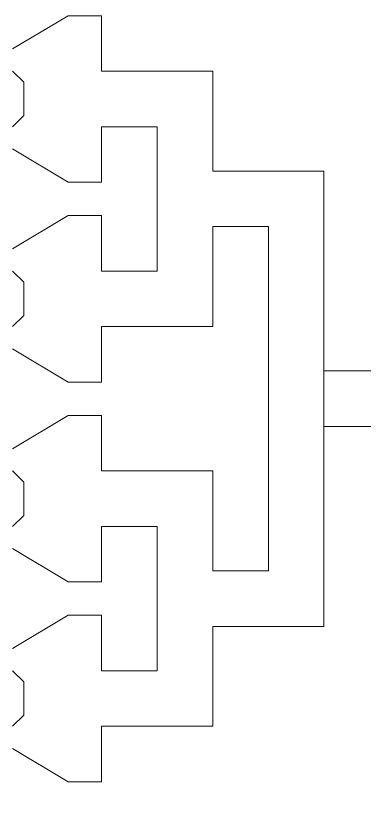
# Model space of a CAD drawing. Extents: x 1000 to 49000, y 2919 to 77300.
# Drawn here: x 33423 to 33736, y 66769 to 67475 of the extents above; entities that cross this region are included whole.
import ezdxf

# ---------------------------------------------------------------- set-up
doc = ezdxf.new("R2010")
doc.units = 13
doc.layers.add('Inner', color=4, linetype='Continuous', lineweight=0, true_color=0x00ffff)

msp = doc.modelspace()

# ---------------------------------------------------------------- linework, layer by layer
at = {"layer": 'Inner'}
for points in [[(33420, 66815), (33470, 66785), (33500, 66785), (33500, 66835), (33600, 66835), (33600, 66925), (33700, 66925), (33700, 67105), (33700, 67155), (33700, 67335), (33600, 67335), (33600, 67425), (33500, 67425), (33500, 67475), (33470, 67475), (33420, 67445)], [(33420, 67425), (33430, 67415), (33430, 67385), (33420, 67375)], [(33420, 67355), (33470, 67325), (33500, 67325), (33500, 67375), (33550, 67375), (33550, 67245), (33500, 67245), (33500, 67295), (33470, 67295), (33420, 67265)], [(33420, 67175), (33470, 67145), (33500, 67145), (33500, 67195), (33600, 67195), (33600, 67285), (33650, 67285), (33650, 66975), (33600, 66975), (33600, 67065), (33500, 67065), (33500, 67115), (33470, 67115), (33420, 67085)], [(33420, 67245), (33430, 67235), (33430, 67205), (33420, 67195)], [(33850, 65355), (33850, 66745), (33800, 66745), (33800, 66385), (33700, 66385), (33700, 66435), (33750, 66435), (33750, 67105), (33700, 67105), (33700, 67155), (33800, 67155), (33800, 66795), (33900, 66795), (33900, 65305)], [(33420, 67065), (33430, 67055), (33430, 67025), (33420, 67015)], [(33420, 66995), (33470, 66965), (33500, 66965), (33500, 67015), (33550, 67015), (33550, 66885), (33500, 66885), (33500, 66935), (33470, 66935), (33420, 66905)], [(33420, 66885), (33430, 66875), (33430, 66845), (33420, 66835)]]:
    msp.add_lwpolyline(points, dxfattribs=at)

doc.saveas('drawing.dxf')
